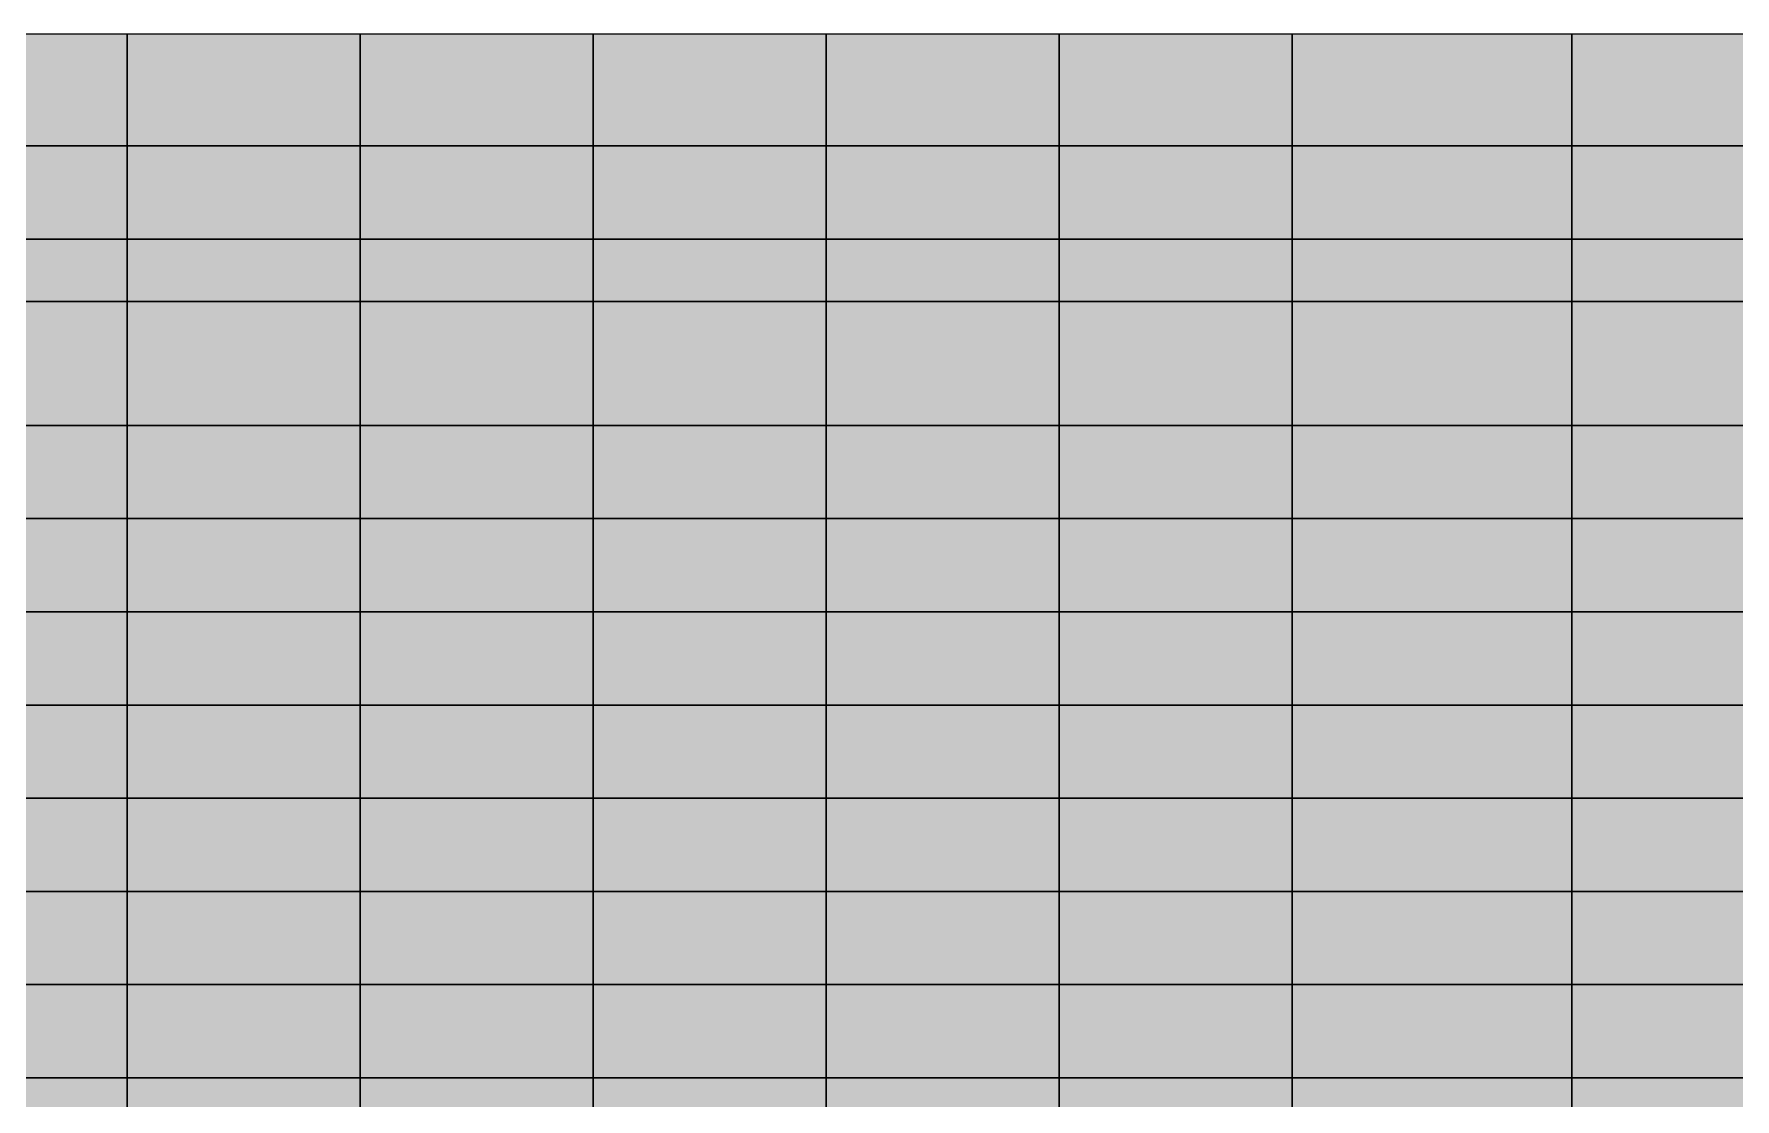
# Model space of a CAD drawing. Header units: inches. Extents: x -100 to 146, y -140 to 41.
# Drawn here: x 63.5 to 81.75, y -7.23 to 4.2 of the extents above; entities that cross this region are included whole.
import ezdxf

# ---------------------------------------------------------------- set-up
doc = ezdxf.new("R2010")
doc.units = ezdxf.units.IN
doc.header["$MEASUREMENT"] = 0
for name, color, linetype in [('Contour 1-01', 7, 'Continuous'), ('Mesh-埋立土(気中)', 7, 'Continuous'), ('Mesh-埋立土(水中)', 7, 'Continuous'), ('Undeformed Mesh-埋立土(気中)', 7, 'Continuous'), ('Undeformed Mesh-埋立土(水中)', 7, 'Continuous')]:
    doc.layers.add(name, color=color, linetype=linetype)

msp = doc.modelspace()

# ---------------------------------------------------------------- linework, layer by layer
at = {"color": 7, "true_color": 0xffffff, "transparency": 33554687}
for points in [[(64.5, 3), (64.5, 4.2), (62.5, 4.2)], [(64.5, 3), (62.5, 4.2), (62.5, 3)], [(67, 3), (67, 4.2), (64.5, 4.2)], [(67, 3), (64.5, 4.2), (64.5, 3)], [(69.5, 3), (69.5, 4.2), (67, 4.2)], [(69.5, 3), (67, 4.2), (67, 3)], [(72, 3), (72, 4.2), (69.5, 4.2)], [(72, 3), (69.5, 4.2), (69.5, 3)], [(74.5, 3), (74.5, 4.2), (72, 4.2)], [(74.5, 3), (72, 4.2), (72, 3)], [(77, 3), (77, 4.2), (74.5, 4.2)], [(77, 3), (74.5, 4.2), (74.5, 3)], [(80, 3), (80, 4.2), (77, 4.2)], [(80, 3), (77, 4.2), (77, 3)], [(84, 3), (84, 4.2), (80, 4.2)], [(84, 3), (80, 4.2), (80, 3)], [(62.5, 2), (64.5, 2), (64.5, 3)], [(62.5, 2), (64.5, 3), (62.5, 3)], [(67, 2), (67, 3), (64.5, 3)], [(67, 2), (64.5, 3), (64.5, 2)], [(69.5, 2), (69.5, 3), (67, 3)], [(69.5, 2), (67, 3), (67, 2)], [(69.5, 2), (72, 2), (72, 3)], [(69.5, 2), (72, 3), (69.5, 3)], [(74.5, 2), (74.5, 3), (72, 3)], [(74.5, 2), (72, 3), (72, 2)], [(74.5, 2), (77, 2), (77, 3)], [(74.5, 2), (77, 3), (74.5, 3)], [(80, 2), (80, 3), (77, 3)], [(80, 2), (77, 3), (77, 2)], [(84, 2), (84, 3), (80, 3)], [(84, 2), (80, 3), (80, 2)], [(62.5, 1.33), (64.5, 1.33), (64.5, 2)], [(62.5, 1.33), (64.5, 2), (62.5, 2)], [(64.5, 1.33), (67, 1.33), (67, 2)], [(64.5, 1.33), (67, 2), (64.5, 2)], [(67, 1.33), (69.5, 1.33), (69.5, 2)], [(67, 1.33), (69.5, 2), (67, 2)], [(69.5, 1.33), (72, 1.33), (72, 2)], [(69.5, 1.33), (72, 2), (69.5, 2)], [(72, 1.33), (74.5, 1.33), (74.5, 2)], [(72, 1.33), (74.5, 2), (72, 2)], [(74.5, 1.33), (77, 1.33), (77, 2)], [(74.5, 1.33), (77, 2), (74.5, 2)], [(77, 1.33), (80, 1.33), (80, 2)], [(77, 1.33), (80, 2), (77, 2)], [(80, 1.33), (84, 1.33), (84, 2)], [(80, 1.33), (84, 2), (80, 2)], [(64.5, 1.33), (62.5, 1.33), (62.5, 0)], [(64.5, 1.33), (62.5, 0), (64.5, 0)], [(67, 1.33), (64.5, 1.33), (64.5, 0)], [(67, 1.33), (64.5, 0), (67, 0)], [(69.5, 1.33), (67, 1.33), (67, 0)], [(69.5, 1.33), (67, 0), (69.5, 0)], [(72, 1.33), (69.5, 1.33), (69.5, 0)], [(72, 1.33), (69.5, 0), (72, 0)], [(74.5, 1.33), (72, 1.33), (72, 0)], [(74.5, 1.33), (72, 0), (74.5, 0)], [(77, 1.33), (74.5, 1.33), (74.5, 0)], [(77, 1.33), (74.5, 0), (77, 0)], [(80, 1.33), (77, 1.33), (77, 0)], [(80, 1.33), (77, 0), (80, 0)], [(84, 1.33), (80, 1.33), (80, 0)], [(84, 1.33), (80, 0), (84, 0)], [(64.5, -1), (64.5, 0), (62.5, 0)], [(64.5, -1), (62.5, 0), (62.5, -1)], [(67, -1), (67, 0), (64.5, 0)], [(67, -1), (64.5, 0), (64.5, -1)], [(69.5, -1), (69.5, 0), (67, 0)], [(69.5, -1), (67, 0), (67, -1)], [(72, -1), (72, 0), (69.5, 0)], [(72, -1), (69.5, 0), (69.5, -1)], [(74.5, -1), (74.5, 0), (72, 0)], [(74.5, -1), (72, 0), (72, -1)], [(77, -1), (77, 0), (74.5, 0)], [(77, -1), (74.5, 0), (74.5, -1)], [(80, -1), (80, 0), (77, 0)], [(80, -1), (77, 0), (77, -1)], [(84, -1), (84, 0), (80, 0)], [(84, -1), (80, 0), (80, -1)], [(64.5, -1), (62.5, -1), (62.5, -2)], [(64.5, -1), (62.5, -2), (64.5, -2)], [(67, -2), (67, -1), (64.5, -1)], [(67, -2), (64.5, -1), (64.5, -2)], [(69.5, -2), (69.5, -1), (67, -1)], [(69.5, -2), (67, -1), (67, -2)], [(72, -1), (69.5, -1), (69.5, -2)], [(72, -1), (69.5, -2), (72, -2)], [(74.5, -2), (74.5, -1), (72, -1)], [(74.5, -2), (72, -1), (72, -2)], [(77, -2), (77, -1), (74.5, -1)], [(77, -2), (74.5, -1), (74.5, -2)], [(80, -2), (80, -1), (77, -1)], [(80, -2), (77, -1), (77, -2)], [(84, -2), (84, -1), (80, -1)], [(84, -2), (80, -1), (80, -2)], [(64.5, -2), (62.5, -2), (62.5, -3)], [(64.5, -2), (62.5, -3), (64.5, -3)], [(67, -2), (64.5, -2), (64.5, -3)], [(67, -2), (64.5, -3), (67, -3)], [(69.5, -3), (69.5, -2), (67, -2)], [(69.5, -3), (67, -2), (67, -3)], [(72, -2), (69.5, -2), (69.5, -3)], [(72, -2), (69.5, -3), (72, -3)], [(74.5, -3), (74.5, -2), (72, -2)], [(74.5, -3), (72, -2), (72, -3)], [(77, -2), (74.5, -2), (74.5, -3)], [(77, -2), (74.5, -3), (77, -3)], [(80, -3), (80, -2), (77, -2)], [(80, -3), (77, -2), (77, -3)], [(84, -2), (80, -2), (80, -3)], [(84, -2), (80, -3), (84, -3)], [(64.5, -3), (62.5, -3), (62.5, -4)], [(64.5, -3), (62.5, -4), (64.5, -4)], [(67, -3), (64.5, -3), (64.5, -4)], [(67, -3), (64.5, -4), (67, -4)], [(69.5, -3), (67, -3), (67, -4)], [(69.5, -3), (67, -4), (69.5, -4)], [(72, -3), (69.5, -3), (69.5, -4)], [(72, -3), (69.5, -4), (72, -4)], [(74.5, -3), (72, -3), (72, -4)], [(74.5, -3), (72, -4), (74.5, -4)], [(77, -3), (74.5, -3), (74.5, -4)], [(77, -3), (74.5, -4), (77, -4)], [(80, -3), (77, -3), (77, -4)], [(80, -3), (77, -4), (80, -4)], [(84, -3), (80, -3), (80, -4)], [(84, -3), (80, -4), (84, -4)], [(64.5, -4), (62.5, -4), (62.5, -5)], [(64.5, -4), (62.5, -5), (64.5, -5)], [(67, -5), (67, -4), (64.5, -4)], [(67, -5), (64.5, -4), (64.5, -5)], [(69.5, -5), (69.5, -4), (67, -4)], [(69.5, -5), (67, -4), (67, -5)], [(72, -5), (72, -4), (69.5, -4)], [(72, -5), (69.5, -4), (69.5, -5)], [(74.5, -5), (74.5, -4), (72, -4)], [(74.5, -5), (72, -4), (72, -5)], [(77, -5), (77, -4), (74.5, -4)], [(77, -5), (74.5, -4), (74.5, -5)], [(80, -5), (80, -4), (77, -4)], [(80, -5), (77, -4), (77, -5)], [(84, -5), (84, -4), (80, -4)], [(84, -5), (80, -4), (80, -5)], [(64.5, -5), (62.5, -5), (62.5, -6)], [(64.5, -5), (62.5, -6), (64.5, -6)], [(67, -5), (64.5, -5), (64.5, -6)], [(67, -5), (64.5, -6), (67, -6)], [(69.5, -5), (67, -5), (67, -6)], [(69.5, -5), (67, -6), (69.5, -6)], [(72, -5), (69.5, -5), (69.5, -6)], [(72, -5), (69.5, -6), (72, -6)], [(74.5, -6), (74.5, -5), (72, -5)], [(74.5, -6), (72, -5), (72, -6)], [(77, -5), (74.5, -5), (74.5, -6)], [(77, -5), (74.5, -6), (77, -6)], [(80, -5), (77, -5), (77, -6)], [(80, -5), (77, -6), (80, -6)], [(84, -5), (80, -5), (80, -6)], [(84, -5), (80, -6), (84, -6)], [(64.5, -6), (62.5, -6), (62.5, -7)], [(64.5, -6), (62.5, -7), (64.5, -7)], [(67, -6), (64.5, -6), (64.5, -7)], [(67, -6), (64.5, -7), (67, -7)], [(69.5, -6), (67, -6), (67, -7)], [(69.5, -6), (67, -7), (69.5, -7)], [(72, -6), (69.5, -6), (69.5, -7)], [(72, -6), (69.5, -7), (72, -7)], [(74.5, -7), (74.5, -6), (72, -6)], [(74.5, -7), (72, -6), (72, -7)], [(77, -6), (74.5, -6), (74.5, -7)], [(77, -6), (74.5, -7), (77, -7)], [(80, -6), (77, -6), (77, -7)], [(80, -6), (77, -7), (80, -7)], [(84, -6), (80, -6), (80, -7)], [(84, -6), (80, -7), (84, -7)], [(64.5, -7), (62.5, -7), (62.5, -8)], [(64.5, -7), (62.5, -8), (64.5, -8)], [(67, -7), (64.5, -7), (64.5, -8)], [(67, -7), (64.5, -8), (67, -8)], [(69.5, -7), (67, -7), (67, -8)], [(69.5, -7), (67, -8), (69.5, -8)], [(72, -7), (69.5, -7), (69.5, -8)], [(72, -7), (69.5, -8), (72, -8)], [(74.5, -8), (74.5, -7), (72, -7)], [(74.5, -8), (72, -7), (72, -8)], [(77, -7), (74.5, -7), (74.5, -8)], [(77, -7), (74.5, -8), (77, -8)], [(80, -8), (80, -7), (77, -7)], [(80, -8), (77, -7), (77, -8)], [(84, -7), (80, -7), (80, -8)], [(84, -7), (80, -8), (84, -8)]]:
    msp.add_solid(points, dxfattribs=at)
at = {"layer": 'Contour 1-01', "color": 5, "true_color": 0x0000ff}
for points in [[(64.5, 3), (64.5, 4.2), (62.5, 4.2)], [(64.5, 3), (62.5, 4.2), (62.5, 3)], [(67, 3), (67, 4.2), (64.5, 4.2)], [(67, 3), (64.5, 4.2), (64.5, 3)], [(69.5, 3), (69.5, 4.2), (67, 4.2)], [(69.5, 3), (67, 4.2), (67, 3)], [(72, 3), (72, 4.2), (69.5, 4.2)], [(72, 3), (69.5, 4.2), (69.5, 3)], [(74.5, 3), (74.5, 4.2), (72, 4.2)], [(74.5, 3), (72, 4.2), (72, 3)], [(77, 3), (77, 4.2), (74.5, 4.2)], [(77, 3), (74.5, 4.2), (74.5, 3)], [(80, 3), (80, 4.2), (77, 4.2)], [(80, 3), (77, 4.2), (77, 3)], [(84, 3), (84, 4.2), (80, 4.2)], [(84, 3), (80, 4.2), (80, 3)], [(62.5, 2), (64.5, 2), (64.5, 3)], [(62.5, 2), (64.5, 3), (62.5, 3)], [(67, 2), (67, 3), (64.5, 3)], [(67, 2), (64.5, 3), (64.5, 2)], [(69.5, 2), (69.5, 3), (67, 3)], [(69.5, 2), (67, 3), (67, 2)], [(69.5, 2), (72, 2), (72, 3)], [(69.5, 2), (72, 3), (69.5, 3)], [(74.5, 2), (74.5, 3), (72, 3)], [(74.5, 2), (72, 3), (72, 2)], [(74.5, 2), (77, 2), (77, 3)], [(74.5, 2), (77, 3), (74.5, 3)], [(80, 2), (80, 3), (77, 3)], [(80, 2), (77, 3), (77, 2)], [(84, 2), (84, 3), (80, 3)], [(84, 2), (80, 3), (80, 2)], [(62.5, 1.33), (64.5, 1.33), (64.5, 2)], [(62.5, 1.33), (64.5, 2), (62.5, 2)], [(64.5, 1.33), (67, 1.33), (67, 2)], [(64.5, 1.33), (67, 2), (64.5, 2)], [(67, 1.33), (69.5, 1.33), (69.5, 2)], [(67, 1.33), (69.5, 2), (67, 2)], [(69.5, 1.33), (72, 1.33), (72, 2)], [(69.5, 1.33), (72, 2), (69.5, 2)], [(72, 1.33), (74.5, 1.33), (74.5, 2)], [(72, 1.33), (74.5, 2), (72, 2)], [(74.5, 1.33), (77, 1.33), (77, 2)], [(74.5, 1.33), (77, 2), (74.5, 2)], [(77, 1.33), (80, 1.33), (80, 2)], [(77, 1.33), (80, 2), (77, 2)], [(80, 1.33), (84, 1.33), (84, 2)], [(80, 1.33), (84, 2), (80, 2)], [(64.5, 1.33), (62.5, 1.33), (62.5, 0)], [(64.5, 1.33), (62.5, 0), (64.5, 0)], [(67, 1.33), (64.5, 1.33), (64.5, 0)], [(67, 1.33), (64.5, 0), (67, 0)], [(69.5, 1.33), (67, 1.33), (67, 0)], [(69.5, 1.33), (67, 0), (69.5, 0)], [(72, 1.33), (69.5, 1.33), (69.5, 0)], [(72, 1.33), (69.5, 0), (72, 0)], [(74.5, 1.33), (72, 1.33), (72, 0)], [(74.5, 1.33), (72, 0), (74.5, 0)], [(77, 1.33), (74.5, 1.33), (74.5, 0)], [(77, 1.33), (74.5, 0), (77, 0)], [(80, 1.33), (77, 1.33), (77, 0)], [(80, 1.33), (77, 0), (80, 0)], [(84, 1.33), (80, 1.33), (80, 0)], [(84, 1.33), (80, 0), (84, 0)], [(64.5, -1), (64.5, 0), (62.5, 0)], [(64.5, -1), (62.5, 0), (62.5, -1)], [(67, -1), (67, 0), (64.5, 0)], [(67, -1), (64.5, 0), (64.5, -1)], [(69.5, -1), (69.5, 0), (67, 0)], [(69.5, -1), (67, 0), (67, -1)], [(72, -1), (72, 0), (69.5, 0)], [(72, -1), (69.5, 0), (69.5, -1)], [(74.5, -1), (74.5, 0), (72, 0)], [(74.5, -1), (72, 0), (72, -1)], [(77, -1), (77, 0), (74.5, 0)], [(77, -1), (74.5, 0), (74.5, -1)], [(80, -1), (80, 0), (77, 0)], [(80, -1), (77, 0), (77, -1)], [(84, -1), (84, 0), (80, 0)], [(84, -1), (80, 0), (80, -1)], [(64.5, -1), (62.5, -1), (62.5, -2)], [(64.5, -1), (62.5, -2), (64.5, -2)], [(67, -2), (67, -1), (64.5, -1)], [(67, -2), (64.5, -1), (64.5, -2)], [(69.5, -2), (69.5, -1), (67, -1)], [(69.5, -2), (67, -1), (67, -2)], [(72, -1), (69.5, -1), (69.5, -2)], [(72, -1), (69.5, -2), (72, -2)], [(74.5, -2), (74.5, -1), (72, -1)], [(74.5, -2), (72, -1), (72, -2)], [(77, -2), (77, -1), (74.5, -1)], [(77, -2), (74.5, -1), (74.5, -2)], [(80, -2), (80, -1), (77, -1)], [(80, -2), (77, -1), (77, -2)], [(84, -2), (84, -1), (80, -1)], [(84, -2), (80, -1), (80, -2)], [(64.5, -2), (62.5, -2), (62.5, -3)], [(64.5, -2), (62.5, -3), (64.5, -3)], [(67, -2), (64.5, -2), (64.5, -3)], [(67, -2), (64.5, -3), (67, -3)], [(69.5, -3), (69.5, -2), (67, -2)], [(69.5, -3), (67, -2), (67, -3)], [(72, -2), (69.5, -2), (69.5, -3)], [(72, -2), (69.5, -3), (72, -3)], [(74.5, -3), (74.5, -2), (72, -2)], [(74.5, -3), (72, -2), (72, -3)], [(77, -2), (74.5, -2), (74.5, -3)], [(77, -2), (74.5, -3), (77, -3)], [(80, -3), (80, -2), (77, -2)], [(80, -3), (77, -2), (77, -3)], [(84, -2), (80, -2), (80, -3)], [(84, -2), (80, -3), (84, -3)], [(64.5, -3), (62.5, -3), (62.5, -4)], [(64.5, -3), (62.5, -4), (64.5, -4)], [(67, -3), (64.5, -3), (64.5, -4)], [(67, -3), (64.5, -4), (67, -4)], [(69.5, -3), (67, -3), (67, -4)], [(69.5, -3), (67, -4), (69.5, -4)], [(72, -3), (69.5, -3), (69.5, -4)], [(72, -3), (69.5, -4), (72, -4)], [(74.5, -3), (72, -3), (72, -4)], [(74.5, -3), (72, -4), (74.5, -4)], [(77, -3), (74.5, -3), (74.5, -4)], [(77, -3), (74.5, -4), (77, -4)], [(80, -3), (77, -3), (77, -4)], [(80, -3), (77, -4), (80, -4)], [(84, -3), (80, -3), (80, -4)], [(84, -3), (80, -4), (84, -4)], [(64.5, -4), (62.5, -4), (62.5, -5)], [(64.5, -4), (62.5, -5), (64.5, -5)], [(67, -5), (67, -4), (64.5, -4)], [(67, -5), (64.5, -4), (64.5, -5)], [(69.5, -5), (69.5, -4), (67, -4)], [(69.5, -5), (67, -4), (67, -5)], [(72, -5), (72, -4), (69.5, -4)], [(72, -5), (69.5, -4), (69.5, -5)], [(74.5, -5), (74.5, -4), (72, -4)], [(74.5, -5), (72, -4), (72, -5)], [(77, -5), (77, -4), (74.5, -4)], [(77, -5), (74.5, -4), (74.5, -5)], [(80, -5), (80, -4), (77, -4)], [(80, -5), (77, -4), (77, -5)], [(84, -5), (84, -4), (80, -4)], [(84, -5), (80, -4), (80, -5)], [(64.5, -5), (62.5, -5), (62.5, -6)], [(64.5, -5), (62.5, -6), (64.5, -6)], [(67, -5), (64.5, -5), (64.5, -6)], [(67, -5), (64.5, -6), (67, -6)], [(69.5, -5), (67, -5), (67, -6)], [(69.5, -5), (67, -6), (69.5, -6)], [(72, -5), (69.5, -5), (69.5, -6)], [(72, -5), (69.5, -6), (72, -6)], [(74.5, -6), (74.5, -5), (72, -5)], [(74.5, -6), (72, -5), (72, -6)], [(77, -5), (74.5, -5), (74.5, -6)], [(77, -5), (74.5, -6), (77, -6)], [(80, -5), (77, -5), (77, -6)], [(80, -5), (77, -6), (80, -6)], [(84, -5), (80, -5), (80, -6)], [(84, -5), (80, -6), (84, -6)], [(64.5, -6), (62.5, -6), (62.5, -7)], [(64.5, -6), (62.5, -7), (64.5, -7)], [(67, -6), (64.5, -6), (64.5, -7)], [(67, -6), (64.5, -7), (67, -7)], [(69.5, -6), (67, -6), (67, -7)], [(69.5, -6), (67, -7), (69.5, -7)], [(72, -6), (69.5, -6), (69.5, -7)], [(72, -6), (69.5, -7), (72, -7)], [(74.5, -7), (74.5, -6), (72, -6)], [(74.5, -7), (72, -6), (72, -7)], [(77, -6), (74.5, -6), (74.5, -7)], [(77, -6), (74.5, -7), (77, -7)], [(80, -6), (77, -6), (77, -7)], [(80, -6), (77, -7), (80, -7)], [(84, -6), (80, -6), (80, -7)], [(84, -6), (80, -7), (84, -7)], [(64.5, -7), (62.5, -7), (62.5, -8)], [(64.5, -7), (62.5, -8), (64.5, -8)], [(67, -7), (64.5, -7), (64.5, -8)], [(67, -7), (64.5, -8), (67, -8)], [(69.5, -7), (67, -7), (67, -8)], [(69.5, -7), (67, -8), (69.5, -8)], [(72, -7), (69.5, -7), (69.5, -8)], [(72, -7), (69.5, -8), (72, -8)], [(74.5, -8), (74.5, -7), (72, -7)], [(74.5, -8), (72, -7), (72, -8)], [(77, -7), (74.5, -7), (74.5, -8)], [(77, -7), (74.5, -8), (77, -8)], [(80, -8), (80, -7), (77, -7)], [(80, -8), (77, -7), (77, -8)], [(84, -7), (80, -7), (80, -8)], [(84, -7), (80, -8), (84, -8)]]:
    msp.add_solid(points, dxfattribs=at)
at = {"layer": 'Mesh-埋立土(気中)', "color": 18, "true_color": 0x000000, "transparency": 33554559}
for p, q in [((64.5, 4.2), (62.5, 4.2)), ((64.5, 3), (64.5, 4.2)), ((67, 4.2), (64.5, 4.2)), ((64.5, 4.2), (64.5, 3)), ((67, 3), (67, 4.2)), ((69.5, 4.2), (67, 4.2)), ((67, 4.2), (67, 3)), ((69.5, 3), (69.5, 4.2)), ((72, 4.2), (69.5, 4.2)), ((69.5, 4.2), (69.5, 3)), ((72, 3), (72, 4.2)), ((74.5, 4.2), (72, 4.2)), ((72, 4.2), (72, 3)), ((74.5, 3), (74.5, 4.2)), ((77, 4.2), (74.5, 4.2)), ((74.5, 4.2), (74.5, 3)), ((77, 3), (77, 4.2)), ((80, 4.2), (77, 4.2)), ((77, 4.2), (77, 3)), ((80, 3), (80, 4.2)), ((84, 4.2), (80, 4.2)), ((80, 4.2), (80, 3)), ((64.5, 3), (62.5, 3)), ((62.5, 3), (64.5, 3)), ((64.5, 2), (64.5, 3)), ((67, 3), (64.5, 3)), ((64.5, 3), (64.5, 2)), ((64.5, 3), (67, 3)), ((67, 2), (67, 3)), ((69.5, 3), (67, 3)), ((67, 3), (67, 2)), ((67, 3), (69.5, 3)), ((69.5, 2), (69.5, 3)), ((69.5, 3), (72, 3)), ((72, 3), (69.5, 3)), ((69.5, 3), (69.5, 2)), ((72, 2), (72, 3)), ((74.5, 3), (72, 3)), ((72, 3), (72, 2)), ((72, 3), (74.5, 3)), ((74.5, 2), (74.5, 3)), ((77, 3), (74.5, 3)), ((74.5, 3), (74.5, 2)), ((74.5, 3), (77, 3)), ((77, 2), (77, 3)), ((80, 3), (77, 3)), ((77, 3), (77, 2)), ((77, 3), (80, 3)), ((80, 2), (80, 3)), ((80, 3), (84, 3)), ((84, 3), (80, 3)), ((80, 3), (80, 2)), ((64.5, 2), (62.5, 2)), ((62.5, 2), (64.5, 2)), ((64.5, 1.33), (64.5, 2)), ((67, 2), (64.5, 2)), ((64.5, 2), (64.5, 1.33)), ((64.5, 2), (67, 2)), ((67, 1.33), (67, 2)), ((69.5, 2), (67, 2)), ((67, 2), (67, 1.33)), ((67, 2), (69.5, 2)), ((69.5, 1.33), (69.5, 2)), ((72, 2), (69.5, 2)), ((69.5, 2), (69.5, 1.33)), ((69.5, 2), (72, 2)), ((72, 1.33), (72, 2)), ((74.5, 2), (72, 2)), ((72, 2), (72, 1.33)), ((72, 2), (74.5, 2)), ((74.5, 1.33), (74.5, 2)), ((77, 2), (74.5, 2)), ((74.5, 2), (74.5, 1.33)), ((74.5, 2), (77, 2)), ((77, 1.33), (77, 2)), ((80, 2), (77, 2)), ((77, 2), (77, 1.33)), ((77, 2), (80, 2)), ((80, 1.33), (80, 2)), ((84, 2), (80, 2)), ((80, 2), (80, 1.33)), ((80, 2), (84, 2)), ((62.5, 1.33), (64.5, 1.33)), ((64.5, 1.33), (67, 1.33)), ((67, 1.33), (69.5, 1.33)), ((69.5, 1.33), (72, 1.33)), ((72, 1.33), (74.5, 1.33)), ((74.5, 1.33), (77, 1.33)), ((77, 1.33), (80, 1.33)), ((80, 1.33), (84, 1.33))]:
    msp.add_line(p, q, dxfattribs=at)
at = {"layer": 'Mesh-埋立土(水中)', "color": 18, "true_color": 0x000000, "transparency": 33554559}
for p, q in [((64.5, 1.33), (62.5, 1.33)), ((64.5, 0), (64.5, 1.33)), ((67, 1.33), (64.5, 1.33)), ((64.5, 1.33), (64.5, 0)), ((67, 0), (67, 1.33)), ((69.5, 1.33), (67, 1.33)), ((67, 1.33), (67, 0)), ((69.5, 0), (69.5, 1.33)), ((72, 1.33), (69.5, 1.33)), ((69.5, 1.33), (69.5, 0)), ((72, 0), (72, 1.33)), ((74.5, 1.33), (72, 1.33)), ((72, 1.33), (72, 0)), ((74.5, 0), (74.5, 1.33)), ((77, 1.33), (74.5, 1.33)), ((74.5, 1.33), (74.5, 0)), ((77, 0), (77, 1.33)), ((80, 1.33), (77, 1.33)), ((77, 1.33), (77, 0)), ((80, 0), (80, 1.33)), ((84, 1.33), (80, 1.33)), ((80, 1.33), (80, 0)), ((64.5, 0), (62.5, 0)), ((62.5, 0), (64.5, 0)), ((64.5, -1), (64.5, 0)), ((67, 0), (64.5, 0)), ((64.5, 0), (64.5, -1)), ((64.5, 0), (67, 0)), ((67, -1), (67, 0)), ((69.5, 0), (67, 0)), ((67, 0), (67, -1)), ((67, 0), (69.5, 0)), ((69.5, -1), (69.5, 0)), ((72, 0), (69.5, 0)), ((69.5, 0), (69.5, -1)), ((69.5, 0), (72, 0)), ((72, -1), (72, 0)), ((74.5, 0), (72, 0)), ((72, 0), (72, -1)), ((72, 0), (74.5, 0)), ((74.5, -1), (74.5, 0)), ((77, 0), (74.5, 0)), ((74.5, 0), (74.5, -1)), ((74.5, 0), (77, 0)), ((77, -1), (77, 0)), ((80, 0), (77, 0)), ((77, 0), (77, -1)), ((77, 0), (80, 0)), ((80, -1), (80, 0)), ((84, 0), (80, 0)), ((80, 0), (80, -1)), ((80, 0), (84, 0)), ((62.5, -1), (64.5, -1)), ((64.5, -1), (62.5, -1)), ((64.5, -2), (64.5, -1)), ((67, -1), (64.5, -1)), ((64.5, -1), (64.5, -2)), ((64.5, -1), (67, -1)), ((67, -2), (67, -1)), ((69.5, -1), (67, -1)), ((67, -1), (67, -2)), ((67, -1), (69.5, -1)), ((69.5, -2), (69.5, -1)), ((72, -1), (69.5, -1)), ((69.5, -1), (69.5, -2)), ((69.5, -1), (72, -1)), ((72, -2), (72, -1)), ((72, -1), (74.5, -1)), ((74.5, -1), (72, -1)), ((72, -1), (72, -2)), ((74.5, -2), (74.5, -1)), ((77, -1), (74.5, -1)), ((74.5, -1), (74.5, -2)), ((74.5, -1), (77, -1)), ((77, -2), (77, -1)), ((80, -1), (77, -1)), ((77, -1), (77, -2)), ((77, -1), (80, -1)), ((80, -2), (80, -1)), ((84, -1), (80, -1)), ((80, -1), (80, -2)), ((80, -1), (84, -1)), ((64.5, -2), (62.5, -2)), ((62.5, -2), (64.5, -2)), ((64.5, -3), (64.5, -2)), ((67, -2), (64.5, -2)), ((64.5, -2), (64.5, -3)), ((64.5, -2), (67, -2)), ((67, -3), (67, -2)), ((69.5, -2), (67, -2)), ((67, -2), (67, -3)), ((67, -2), (69.5, -2)), ((69.5, -3), (69.5, -2)), ((72, -2), (69.5, -2)), ((69.5, -2), (69.5, -3)), ((69.5, -2), (72, -2)), ((72, -3), (72, -2)), ((74.5, -2), (72, -2)), ((72, -2), (72, -3)), ((72, -2), (74.5, -2)), ((74.5, -3), (74.5, -2)), ((77, -2), (74.5, -2)), ((74.5, -2), (74.5, -3)), ((74.5, -2), (77, -2)), ((77, -3), (77, -2)), ((80, -2), (77, -2)), ((77, -2), (77, -3)), ((77, -2), (80, -2)), ((80, -3), (80, -2)), ((84, -2), (80, -2)), ((80, -2), (80, -3)), ((80, -2), (84, -2)), ((64.5, -3), (62.5, -3)), ((62.5, -3), (64.5, -3)), ((64.5, -4), (64.5, -3)), ((67, -3), (64.5, -3)), ((64.5, -3), (64.5, -4)), ((64.5, -3), (67, -3)), ((67, -4), (67, -3)), ((69.5, -3), (67, -3)), ((67, -3), (67, -4)), ((67, -3), (69.5, -3)), ((69.5, -4), (69.5, -3)), ((72, -3), (69.5, -3)), ((69.5, -3), (69.5, -4)), ((69.5, -3), (72, -3)), ((72, -4), (72, -3)), ((74.5, -3), (72, -3)), ((72, -3), (72, -4)), ((72, -3), (74.5, -3)), ((74.5, -4), (74.5, -3)), ((77, -3), (74.5, -3)), ((74.5, -3), (74.5, -4)), ((74.5, -3), (77, -3)), ((77, -4), (77, -3)), ((80, -3), (77, -3)), ((77, -3), (77, -4)), ((77, -3), (80, -3)), ((80, -4), (80, -3)), ((84, -3), (80, -3)), ((80, -3), (80, -4)), ((80, -3), (84, -3)), ((64.5, -4), (62.5, -4)), ((62.5, -4), (64.5, -4)), ((64.5, -5), (64.5, -4)), ((67, -4), (64.5, -4)), ((64.5, -4), (64.5, -5)), ((64.5, -4), (67, -4)), ((67, -5), (67, -4)), ((69.5, -4), (67, -4)), ((67, -4), (67, -5)), ((67, -4), (69.5, -4)), ((69.5, -5), (69.5, -4)), ((72, -4), (69.5, -4)), ((69.5, -4), (69.5, -5)), ((69.5, -4), (72, -4)), ((72, -5), (72, -4)), ((74.5, -4), (72, -4)), ((72, -4), (72, -5)), ((72, -4), (74.5, -4)), ((74.5, -5), (74.5, -4)), ((77, -4), (74.5, -4)), ((74.5, -4), (74.5, -5)), ((74.5, -4), (77, -4)), ((77, -5), (77, -4)), ((80, -4), (77, -4)), ((77, -4), (77, -5)), ((77, -4), (80, -4)), ((80, -5), (80, -4)), ((84, -4), (80, -4)), ((80, -4), (80, -5)), ((80, -4), (84, -4)), ((64.5, -5), (62.5, -5)), ((62.5, -5), (64.5, -5)), ((64.5, -6), (64.5, -5)), ((64.5, -5), (67, -5)), ((67, -5), (64.5, -5)), ((64.5, -5), (64.5, -6)), ((67, -6), (67, -5)), ((69.5, -5), (67, -5)), ((67, -5), (67, -6)), ((67, -5), (69.5, -5)), ((69.5, -6), (69.5, -5)), ((72, -5), (69.5, -5)), ((69.5, -5), (69.5, -6)), ((69.5, -5), (72, -5)), ((72, -6), (72, -5)), ((74.5, -5), (72, -5)), ((72, -5), (72, -6)), ((72, -5), (74.5, -5)), ((74.5, -6), (74.5, -5)), ((74.5, -5), (77, -5)), ((77, -5), (74.5, -5)), ((74.5, -5), (74.5, -6)), ((77, -6), (77, -5)), ((80, -5), (77, -5)), ((77, -5), (77, -6)), ((77, -5), (80, -5)), ((80, -6), (80, -5)), ((84, -5), (80, -5)), ((80, -5), (80, -6)), ((80, -5), (84, -5)), ((64.5, -6), (62.5, -6)), ((62.5, -6), (64.5, -6)), ((64.5, -7), (64.5, -6)), ((67, -6), (64.5, -6)), ((64.5, -6), (64.5, -7)), ((64.5, -6), (67, -6)), ((67, -7), (67, -6)), ((69.5, -6), (67, -6)), ((67, -6), (67, -7)), ((67, -6), (69.5, -6)), ((69.5, -7), (69.5, -6)), ((72, -6), (69.5, -6)), ((69.5, -6), (69.5, -7)), ((69.5, -6), (72, -6)), ((72, -7), (72, -6)), ((74.5, -6), (72, -6)), ((72, -6), (72, -7)), ((72, -6), (74.5, -6)), ((74.5, -7), (74.5, -6)), ((77, -6), (74.5, -6)), ((74.5, -6), (74.5, -7)), ((74.5, -6), (77, -6)), ((77, -7), (77, -6)), ((80, -6), (77, -6)), ((77, -6), (77, -7)), ((77, -6), (80, -6)), ((80, -7), (80, -6)), ((84, -6), (80, -6)), ((80, -6), (80, -7)), ((80, -6), (84, -6)), ((64.5, -7), (62.5, -7)), ((62.5, -7), (64.5, -7)), ((64.5, -8), (64.5, -7)), ((67, -7), (64.5, -7)), ((64.5, -7), (64.5, -8)), ((64.5, -7), (67, -7)), ((67, -8), (67, -7)), ((69.5, -7), (67, -7)), ((67, -7), (67, -8)), ((67, -7), (69.5, -7)), ((69.5, -8), (69.5, -7)), ((72, -7), (69.5, -7)), ((69.5, -7), (69.5, -8)), ((69.5, -7), (72, -7)), ((72, -8), (72, -7)), ((74.5, -7), (72, -7)), ((72, -7), (72, -8)), ((72, -7), (74.5, -7)), ((74.5, -8), (74.5, -7)), ((77, -7), (74.5, -7)), ((74.5, -7), (74.5, -8)), ((74.5, -7), (77, -7)), ((77, -8), (77, -7)), ((80, -7), (77, -7)), ((77, -7), (77, -8)), ((77, -7), (80, -7)), ((80, -8), (80, -7)), ((84, -7), (80, -7)), ((80, -7), (80, -8)), ((80, -7), (84, -7))]:
    msp.add_line(p, q, dxfattribs=at)
at = {"layer": 'Undeformed Mesh-埋立土(気中)', "color": 8, "true_color": 0x808080, "transparency": 33554687}
for p, q in [((64.5, 4.2), (62.5, 4.2)), ((64.5, 3), (64.5, 4.2)), ((67, 4.2), (64.5, 4.2)), ((64.5, 4.2), (64.5, 3)), ((67, 3), (67, 4.2)), ((69.5, 4.2), (67, 4.2)), ((67, 4.2), (67, 3)), ((69.5, 3), (69.5, 4.2)), ((72, 4.2), (69.5, 4.2)), ((69.5, 4.2), (69.5, 3)), ((72, 3), (72, 4.2)), ((74.5, 4.2), (72, 4.2)), ((72, 4.2), (72, 3)), ((74.5, 3), (74.5, 4.2)), ((77, 4.2), (74.5, 4.2)), ((74.5, 4.2), (74.5, 3)), ((77, 3), (77, 4.2)), ((80, 4.2), (77, 4.2)), ((77, 4.2), (77, 3)), ((80, 3), (80, 4.2)), ((84, 4.2), (80, 4.2)), ((80, 4.2), (80, 3)), ((64.5, 3), (62.5, 3)), ((62.5, 3), (64.5, 3)), ((64.5, 2), (64.5, 3)), ((67, 3), (64.5, 3)), ((64.5, 3), (64.5, 2)), ((64.5, 3), (67, 3)), ((67, 2), (67, 3)), ((69.5, 3), (67, 3)), ((67, 3), (67, 2)), ((67, 3), (69.5, 3)), ((69.5, 2), (69.5, 3)), ((69.5, 3), (72, 3)), ((72, 3), (69.5, 3)), ((69.5, 3), (69.5, 2)), ((72, 2), (72, 3)), ((74.5, 3), (72, 3)), ((72, 3), (72, 2)), ((72, 3), (74.5, 3)), ((74.5, 2), (74.5, 3)), ((77, 3), (74.5, 3)), ((74.5, 3), (74.5, 2)), ((74.5, 3), (77, 3)), ((77, 2), (77, 3)), ((80, 3), (77, 3)), ((77, 3), (77, 2)), ((77, 3), (80, 3)), ((80, 2), (80, 3)), ((80, 3), (84, 3)), ((84, 3), (80, 3)), ((80, 3), (80, 2)), ((64.5, 2), (62.5, 2)), ((62.5, 2), (64.5, 2)), ((64.5, 1.33), (64.5, 2)), ((67, 2), (64.5, 2)), ((64.5, 2), (64.5, 1.33)), ((64.5, 2), (67, 2)), ((67, 1.33), (67, 2)), ((69.5, 2), (67, 2)), ((67, 2), (67, 1.33)), ((67, 2), (69.5, 2)), ((69.5, 1.33), (69.5, 2)), ((72, 2), (69.5, 2)), ((69.5, 2), (69.5, 1.33)), ((69.5, 2), (72, 2)), ((72, 1.33), (72, 2)), ((74.5, 2), (72, 2)), ((72, 2), (72, 1.33)), ((72, 2), (74.5, 2)), ((74.5, 1.33), (74.5, 2)), ((77, 2), (74.5, 2)), ((74.5, 2), (74.5, 1.33)), ((74.5, 2), (77, 2)), ((77, 1.33), (77, 2)), ((80, 2), (77, 2)), ((77, 2), (77, 1.33)), ((77, 2), (80, 2)), ((80, 1.33), (80, 2)), ((84, 2), (80, 2)), ((80, 2), (80, 1.33)), ((80, 2), (84, 2)), ((62.5, 1.33), (64.5, 1.33)), ((64.5, 1.33), (67, 1.33)), ((67, 1.33), (69.5, 1.33)), ((69.5, 1.33), (72, 1.33)), ((72, 1.33), (74.5, 1.33)), ((74.5, 1.33), (77, 1.33)), ((77, 1.33), (80, 1.33)), ((80, 1.33), (84, 1.33))]:
    msp.add_line(p, q, dxfattribs=at)
at = {"layer": 'Undeformed Mesh-埋立土(水中)', "color": 8, "true_color": 0x808080, "transparency": 33554687}
for p, q in [((64.5, 1.33), (62.5, 1.33)), ((64.5, 0), (64.5, 1.33)), ((67, 1.33), (64.5, 1.33)), ((64.5, 1.33), (64.5, 0)), ((67, 0), (67, 1.33)), ((69.5, 1.33), (67, 1.33)), ((67, 1.33), (67, 0)), ((69.5, 0), (69.5, 1.33)), ((72, 1.33), (69.5, 1.33)), ((69.5, 1.33), (69.5, 0)), ((72, 0), (72, 1.33)), ((74.5, 1.33), (72, 1.33)), ((72, 1.33), (72, 0)), ((74.5, 0), (74.5, 1.33)), ((77, 1.33), (74.5, 1.33)), ((74.5, 1.33), (74.5, 0)), ((77, 0), (77, 1.33)), ((80, 1.33), (77, 1.33)), ((77, 1.33), (77, 0)), ((80, 0), (80, 1.33)), ((84, 1.33), (80, 1.33)), ((80, 1.33), (80, 0)), ((64.5, 0), (62.5, 0)), ((62.5, 0), (64.5, 0)), ((64.5, -1), (64.5, 0)), ((67, 0), (64.5, 0)), ((64.5, 0), (64.5, -1)), ((64.5, 0), (67, 0)), ((67, -1), (67, 0)), ((69.5, 0), (67, 0)), ((67, 0), (67, -1)), ((67, 0), (69.5, 0)), ((69.5, -1), (69.5, 0)), ((72, 0), (69.5, 0)), ((69.5, 0), (69.5, -1)), ((69.5, 0), (72, 0)), ((72, -1), (72, 0)), ((74.5, 0), (72, 0)), ((72, 0), (72, -1)), ((72, 0), (74.5, 0)), ((74.5, -1), (74.5, 0)), ((77, 0), (74.5, 0)), ((74.5, 0), (74.5, -1)), ((74.5, 0), (77, 0)), ((77, -1), (77, 0)), ((80, 0), (77, 0)), ((77, 0), (77, -1)), ((77, 0), (80, 0)), ((80, -1), (80, 0)), ((84, 0), (80, 0)), ((80, 0), (80, -1)), ((80, 0), (84, 0)), ((62.5, -1), (64.5, -1)), ((64.5, -1), (62.5, -1)), ((64.5, -2), (64.5, -1)), ((67, -1), (64.5, -1)), ((64.5, -1), (64.5, -2)), ((64.5, -1), (67, -1)), ((67, -2), (67, -1)), ((69.5, -1), (67, -1)), ((67, -1), (67, -2)), ((67, -1), (69.5, -1)), ((69.5, -2), (69.5, -1)), ((72, -1), (69.5, -1)), ((69.5, -1), (69.5, -2)), ((69.5, -1), (72, -1)), ((72, -2), (72, -1)), ((72, -1), (74.5, -1)), ((74.5, -1), (72, -1)), ((72, -1), (72, -2)), ((74.5, -2), (74.5, -1)), ((77, -1), (74.5, -1)), ((74.5, -1), (74.5, -2)), ((74.5, -1), (77, -1)), ((77, -2), (77, -1)), ((80, -1), (77, -1)), ((77, -1), (77, -2)), ((77, -1), (80, -1)), ((80, -2), (80, -1)), ((84, -1), (80, -1)), ((80, -1), (80, -2)), ((80, -1), (84, -1)), ((64.5, -2), (62.5, -2)), ((62.5, -2), (64.5, -2)), ((64.5, -3), (64.5, -2)), ((67, -2), (64.5, -2)), ((64.5, -2), (64.5, -3)), ((64.5, -2), (67, -2)), ((67, -3), (67, -2)), ((69.5, -2), (67, -2)), ((67, -2), (67, -3)), ((67, -2), (69.5, -2)), ((69.5, -3), (69.5, -2)), ((72, -2), (69.5, -2)), ((69.5, -2), (69.5, -3)), ((69.5, -2), (72, -2)), ((72, -3), (72, -2)), ((74.5, -2), (72, -2)), ((72, -2), (72, -3)), ((72, -2), (74.5, -2)), ((74.5, -3), (74.5, -2)), ((77, -2), (74.5, -2)), ((74.5, -2), (74.5, -3)), ((74.5, -2), (77, -2)), ((77, -3), (77, -2)), ((80, -2), (77, -2)), ((77, -2), (77, -3)), ((77, -2), (80, -2)), ((80, -3), (80, -2)), ((84, -2), (80, -2)), ((80, -2), (80, -3)), ((80, -2), (84, -2)), ((64.5, -3), (62.5, -3)), ((62.5, -3), (64.5, -3)), ((64.5, -4), (64.5, -3)), ((67, -3), (64.5, -3)), ((64.5, -3), (64.5, -4)), ((64.5, -3), (67, -3)), ((67, -4), (67, -3)), ((69.5, -3), (67, -3)), ((67, -3), (67, -4)), ((67, -3), (69.5, -3)), ((69.5, -4), (69.5, -3)), ((72, -3), (69.5, -3)), ((69.5, -3), (69.5, -4)), ((69.5, -3), (72, -3)), ((72, -4), (72, -3)), ((74.5, -3), (72, -3)), ((72, -3), (72, -4)), ((72, -3), (74.5, -3)), ((74.5, -4), (74.5, -3)), ((77, -3), (74.5, -3)), ((74.5, -3), (74.5, -4)), ((74.5, -3), (77, -3)), ((77, -4), (77, -3)), ((80, -3), (77, -3)), ((77, -3), (77, -4)), ((77, -3), (80, -3)), ((80, -4), (80, -3)), ((84, -3), (80, -3)), ((80, -3), (80, -4)), ((80, -3), (84, -3)), ((64.5, -4), (62.5, -4)), ((62.5, -4), (64.5, -4)), ((64.5, -5), (64.5, -4)), ((67, -4), (64.5, -4)), ((64.5, -4), (64.5, -5)), ((64.5, -4), (67, -4)), ((67, -5), (67, -4)), ((69.5, -4), (67, -4)), ((67, -4), (67, -5)), ((67, -4), (69.5, -4)), ((69.5, -5), (69.5, -4)), ((72, -4), (69.5, -4)), ((69.5, -4), (69.5, -5)), ((69.5, -4), (72, -4)), ((72, -5), (72, -4)), ((74.5, -4), (72, -4)), ((72, -4), (72, -5)), ((72, -4), (74.5, -4)), ((74.5, -5), (74.5, -4)), ((77, -4), (74.5, -4)), ((74.5, -4), (74.5, -5)), ((74.5, -4), (77, -4)), ((77, -5), (77, -4)), ((80, -4), (77, -4)), ((77, -4), (77, -5)), ((77, -4), (80, -4)), ((80, -5), (80, -4)), ((84, -4), (80, -4)), ((80, -4), (80, -5)), ((80, -4), (84, -4)), ((64.5, -5), (62.5, -5)), ((62.5, -5), (64.5, -5)), ((64.5, -6), (64.5, -5)), ((64.5, -5), (67, -5)), ((67, -5), (64.5, -5)), ((64.5, -5), (64.5, -6)), ((67, -6), (67, -5)), ((69.5, -5), (67, -5)), ((67, -5), (67, -6)), ((67, -5), (69.5, -5)), ((69.5, -6), (69.5, -5)), ((72, -5), (69.5, -5)), ((69.5, -5), (69.5, -6)), ((69.5, -5), (72, -5)), ((72, -6), (72, -5)), ((74.5, -5), (72, -5)), ((72, -5), (72, -6)), ((72, -5), (74.5, -5)), ((74.5, -6), (74.5, -5)), ((74.5, -5), (77, -5)), ((77, -5), (74.5, -5)), ((74.5, -5), (74.5, -6)), ((77, -6), (77, -5)), ((80, -5), (77, -5)), ((77, -5), (77, -6)), ((77, -5), (80, -5)), ((80, -6), (80, -5)), ((84, -5), (80, -5)), ((80, -5), (80, -6)), ((80, -5), (84, -5)), ((64.5, -6), (62.5, -6)), ((62.5, -6), (64.5, -6)), ((64.5, -7), (64.5, -6)), ((67, -6), (64.5, -6)), ((64.5, -6), (64.5, -7)), ((64.5, -6), (67, -6)), ((67, -7), (67, -6)), ((69.5, -6), (67, -6)), ((67, -6), (67, -7)), ((67, -6), (69.5, -6)), ((69.5, -7), (69.5, -6)), ((72, -6), (69.5, -6)), ((69.5, -6), (69.5, -7)), ((69.5, -6), (72, -6)), ((72, -7), (72, -6)), ((74.5, -6), (72, -6)), ((72, -6), (72, -7)), ((72, -6), (74.5, -6)), ((74.5, -7), (74.5, -6)), ((77, -6), (74.5, -6)), ((74.5, -6), (74.5, -7)), ((74.5, -6), (77, -6)), ((77, -7), (77, -6)), ((80, -6), (77, -6)), ((77, -6), (77, -7)), ((77, -6), (80, -6)), ((80, -7), (80, -6)), ((84, -6), (80, -6)), ((80, -6), (80, -7)), ((80, -6), (84, -6)), ((64.5, -7), (62.5, -7)), ((62.5, -7), (64.5, -7)), ((64.5, -8), (64.5, -7)), ((67, -7), (64.5, -7)), ((64.5, -7), (64.5, -8)), ((64.5, -7), (67, -7)), ((67, -8), (67, -7)), ((69.5, -7), (67, -7)), ((67, -7), (67, -8)), ((67, -7), (69.5, -7)), ((69.5, -8), (69.5, -7)), ((72, -7), (69.5, -7)), ((69.5, -7), (69.5, -8)), ((69.5, -7), (72, -7)), ((72, -8), (72, -7)), ((74.5, -7), (72, -7)), ((72, -7), (72, -8)), ((72, -7), (74.5, -7)), ((74.5, -8), (74.5, -7)), ((77, -7), (74.5, -7)), ((74.5, -7), (74.5, -8)), ((74.5, -7), (77, -7)), ((77, -8), (77, -7)), ((80, -7), (77, -7)), ((77, -7), (77, -8)), ((77, -7), (80, -7)), ((80, -8), (80, -7)), ((84, -7), (80, -7)), ((80, -7), (80, -8)), ((80, -7), (84, -7))]:
    msp.add_line(p, q, dxfattribs=at)

doc.saveas('drawing.dxf')
